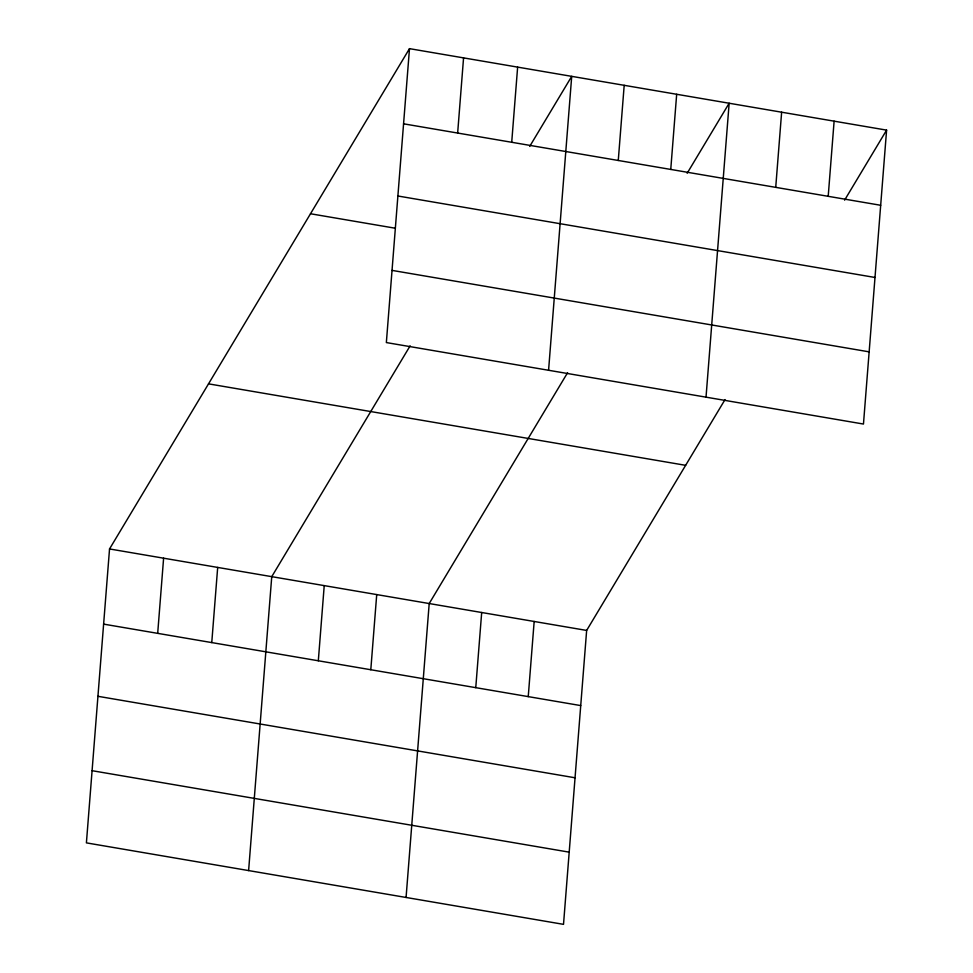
<?xml version="1.0" encoding="UTF-8"?>
<svg xmlns="http://www.w3.org/2000/svg" width="973" height="973" viewBox="0 0 973 973"><rect width="100%" height="100%" fill="white"/><g stroke="black" fill="none" stroke-linecap="round" stroke-linejoin="round"><path stroke-width="1.46" d="M409.487 48.65L386.354 342.569L863.465 424.046L886.598 130.127L409.487 48.65L109.535 548.954L86.402 842.873L563.513 924.35L586.646 630.431L725.031 399.599M157.687 633.35L163.61 558.186M211.761 642.581L217.684 567.417M248.614 870.58L271.747 576.661L410.144 345.829M318.317 660.776L324.228 585.612M370.798 669.74L376.721 594.576M457.651 133.046L463.562 57.881M406.069 897.459L429.202 603.54L567.587 372.72M511.713 142.277L517.636 67.113M475.761 687.656L481.684 612.504M548.577 370.275L571.71 76.356L529.713 146.388M528.242 696.619L534.165 621.467M618.269 160.472L624.192 85.308M670.75 169.436L676.673 94.272M706.021 397.154L729.154 103.235L687.157 173.279M775.724 187.351L781.635 112.199M828.205 196.315L834.116 121.163M844.6 200.158L886.598 130.127M403.576 123.814L880.687 205.279M397.896 195.999L875.007 277.475M310.509 213.756L395.269 228.229M392.034 270.385L869.144 351.849M208.514 383.849L685.624 465.325M109.535 548.954L586.646 630.431M103.612 624.119L580.723 705.583M97.932 696.303L575.043 777.78M92.082 770.689L569.193 852.153"/></g></svg>
